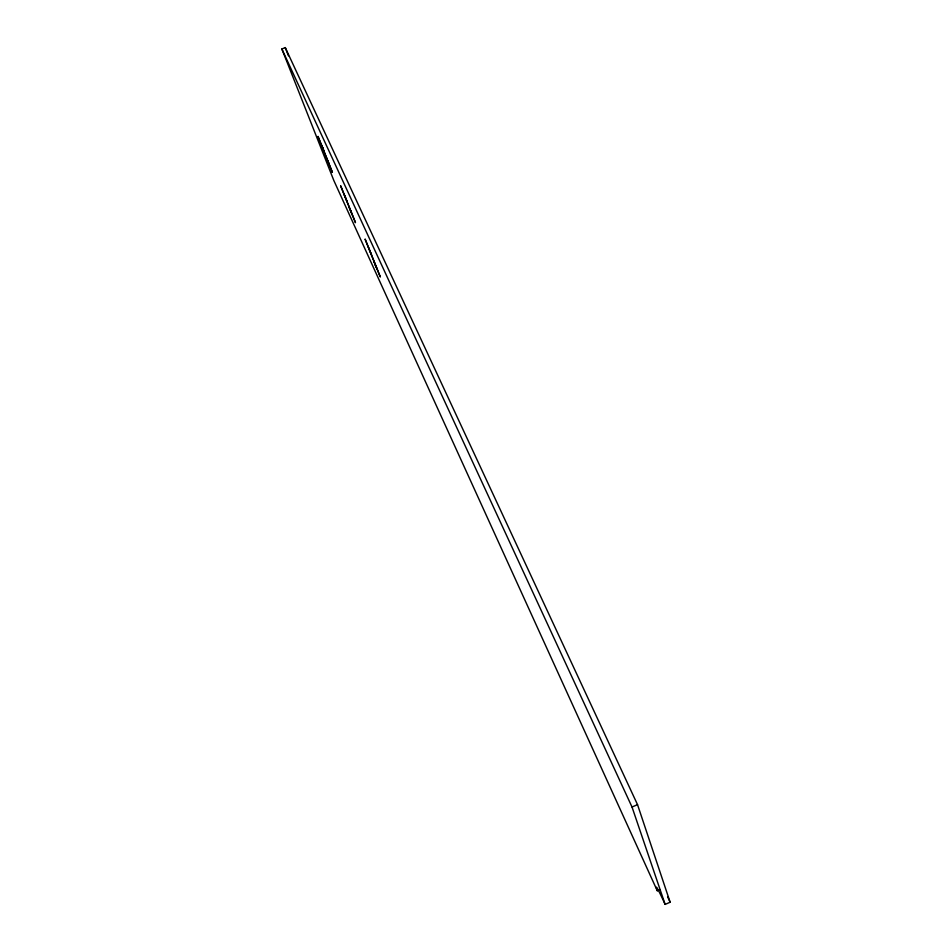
<?xml version="1.0" encoding="UTF-8"?>
<svg xmlns="http://www.w3.org/2000/svg" width="952" height="952" viewBox="0 0 952 952"><rect width="100%" height="100%" fill="white"/><g stroke="black" fill="none" stroke-linecap="round" stroke-linejoin="round"><path stroke-width="1.43" d="M665.127 904.4L670.137 902.234L637.531 804.654L285.267 47.6L281.863 48.992L333.866 180.582L657.297 890.786A34.189 1.321 66.6 0 1 665.127 904.4L632.021 807.022L281.863 48.992M657.297 890.786L659.736 889.727M632.021 807.022L637.531 804.654M368.436 247.365L371.47 254.66M373.827 261.419L376.837 268.642M343.886 193.815L346.814 200.824M349.277 207.774L352.18 214.724M321.133 144.18L323.954 150.94M326.512 158.02L329.309 164.72M285.267 47.6L288.456 55.835M322.43 147.001L322.668 148.119M327.797 160.852L328.012 161.888M345.278 196.862L345.421 197.79M350.669 210.82L350.788 211.677M369.935 250.662L369.971 251.364M375.338 264.715L375.338 265.346M667.709 897.01A34.189 1.416 66.5 0 1 670.137 902.234M318.016 136.457L332.379 172.312L318.016 136.457M340.685 185.902L355.441 222.554L340.685 185.902M365.151 239.25L380.229 276.77L365.151 239.25"/></g></svg>
